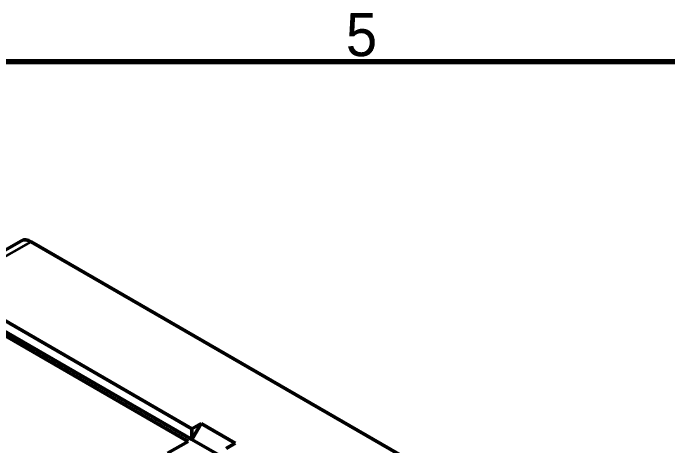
# Model space of a CAD drawing. Header units: millimetres. Extents: x -32 to 1257, y -135 to 348.
# Drawn here: x 313 to 367.2, y 303.9 to 339.7 of the extents above; entities that cross this region are included whole.
import ezdxf

# ---------------------------------------------------------------- set-up
doc = ezdxf.new("R2010")
doc.units = ezdxf.units.MM
for name, color, linetype, lineweight in [('경계(ISO)', 7, 'Continuous', 70), ('외형선(ISO)', 7, 'Continuous', 50), ('좁은 외형선(ISO)', 7, 'Continuous', 35)]:
    doc.layers.add(name, color=color, linetype=linetype, lineweight=lineweight)
doc.styles.add('레이블 문자 (JIS)', font='')
doc.styles.get('레이블 문자 (JIS)').set_extended_font_data('Gulim')

# ---------------------------------------------------------------- blocks, each defined once
blk = doc.blocks.new('경계 Default Border')
at = {"layer": '경계(ISO)', "flags": 128}
blk.add_lwpolyline([(10, 10), (10, 287), (410, 287), (410, 10), (10, 10)], dxfattribs=at)
at = {"layer": '경계(ISO)', "insert": (314.13, 287.33), "char_height": 3, "attachment_point": 7, "style": '레이블 문자 (JIS)'}
blk.add_mtext('5', dxfattribs=at)

msp = doc.modelspace()

# ---------------------------------------------------------------- linework, layer by layer
at = {"layer": '외형선(ISO)'}
for p, q in [((313.71263, 320.87105), (306.92452, 316.99879)), ((314.51218, 320.79155), (420.06908, 259.84824)), ((327.80591, 305.32504), (307.72408, 316.91929)), ((327.50793, 304.27323), (307.05841, 316.07977)), ((307.35182, 316.24715), (327.80135, 304.44061)), ((328.56957, 305.76067), (327.80135, 304.44061)), ((327.80591, 305.32504), (328.56957, 305.76067)), ((328.56957, 305.76067), (331.398, 304.12768)), ((327.80135, 304.44061), (327.80591, 305.32504)), ((327.80135, 304.44061), (330.62977, 302.80761)), ((327.50793, 304.27323), (325.79966, 303.29875)), ((331.398, 304.12768), (330.63434, 303.69205))]:
    msp.add_line(p, q, dxfattribs=at)
msp.add_ellipse((314.50542, 319.48127), major_axis=(-0.79279, 1.38978), ratio=0.58079145, start_param=5.50079417, end_param=6.28318531, dxfattribs=at)
at = {"layer": '좁은 외형선(ISO)'}
msp.add_line((307.72408, 316.91929), (314.51218, 320.79155), dxfattribs=at)

# ---------------------------------------------------------------- block references
at = {"color": 0, "xscale": 1.185080625, "yscale": 1.185080625, "zscale": 1.185080625}
msp.add_blockref('경계 Default Border', (-31.72493, -4.42746), dxfattribs=at)

doc.saveas('drawing.dxf')
